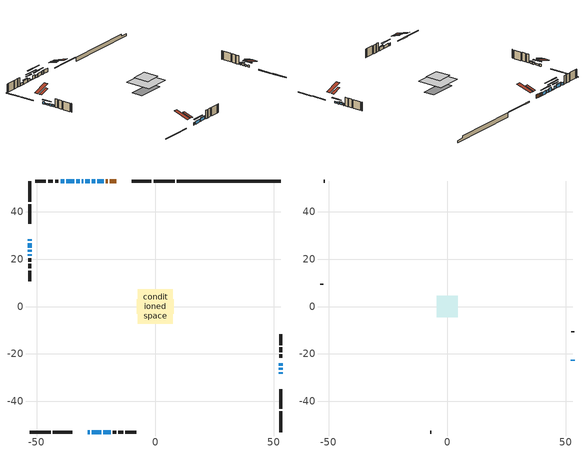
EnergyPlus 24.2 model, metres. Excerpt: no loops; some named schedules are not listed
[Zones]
conditioned space
 floor outside (Floor1 construction): -1.23,-1.23 -1.23,1.23 1.23,1.23 1.23,-1.23 z1.22
 floor adiabatic (AdiabaticFloorConstruction): -7.31,-7.31 -7.31,7.31 7.31,7.31 7.31,-7.31 z3.66
 floor foundation (Slab1 construction): -7.86,-3.11 -7.86,3.11 7.86,3.11 7.86,-3.11 z-1.22
 wall outside (RimJoist1 construction): 8.13,52.95 -0.67,52.95 / -52.95,-52.95 -44.15,-52.95 / -52.95,52.95 -52.95,44.15 / 52.95,-52.95 52.95,-44.15 z1.22:1.52
 wall outside (RimJoist2 construction): -1.6,52.95 -9.83,52.95 / -43.22,-52.95 -34.99,-52.95 / -52.95,43.22 -52.95,34.99 / 52.95,-43.22 52.95,-34.99 z1.22:1.52
 wall outside (AdiabaticWallConstruction 1): -16.35,52.95 -19.15,52.95 / -20.08,52.95 -20.8,52.95 z1.22:3.25
 wall outside (AdiabaticWallConstruction): 52.95,-28.47 52.95,-27.66 / 52.95,-26.73 52.95,-25.92 z1.22:2.18; -28.47,-52.95 -27.7,-52.95 / -52.95,28.47 -52.95,27.7 / -38.38,52.95 -39.92,52.95 z1.22:2.44; -21.73,52.95 -24.48,52.95 z1.22:3; -25.4,52.95 -26.77,52.95 / -31.91,52.95 -33.28,52.95 z1.22:2.85; -52.95,26.77 -52.95,24.79 z1.22:2.01; -52.95,23.86 -52.95,23.07 / -52.95,22.15 -52.95,21.36 z1.22:2.16; -26.78,-52.95 -22.88,-52.95 z1.22:2.77; 52.95,-25 52.95,-23.89 z1.22:2.54; -27.7,52.95 -29.48,52.95 z1.22:3.25; -30.4,52.95 -30.99,52.95 z1.22:1.57; -34.21,52.95 -37.45,52.95 z1.22:3.15; -21.95,-52.95 -18.87,-52.95 z1.22:3.06
 wall outside (Wall1 construction): -40.85,52.95 -42.29,52.95 / -17.94,-52.95 -16.49,-52.95 / -52.95,20.43 -52.95,18.98 / 52.95,-21.59 52.95,-20.14 z1.22:6.1
 wall outside (Wall2 construction): -43.22,52.95 -45.2,52.95 / -15.56,-52.95 -13.59,-52.95 / -52.95,18.05 -52.95,16.08 / 52.95,-19.21 52.95,-17.24 z1.22:6.1
 wall outside (Wall3 construction): -46.13,52.95 -50.69,52.95 / -12.66,-52.95 -8.1,-52.95 / -52.95,15.15 -52.95,10.59 / 52.95,-16.31 52.95,-11.75 z1.22:6.1
 wall foundation (FoundationWall1 construction): 9.06,52.95,-1.22 9.06,52.95,1.22 48.56,52.95,1.22 48.56,52.95,0.02 52.95,52.95,0.02 52.95,52.95,-1.22
 window (WindowConstruction): 52.95,-28.47 52.95,-27.66 z1.22:2.18
 window (WindowConstruction 13): -28.47,-52.95 -27.7,-52.95 z1.22:2.44
 window (WindowConstruction 14): -52.95,28.47 -52.95,27.7 z1.22:2.44
 window (WindowConstruction 6): 52.95,-26.73 52.95,-25.93 z1.22:2.18
 window (WindowConstruction 7): -21.73,52.95 -24.48,52.95 z1.22:3
 window (WindowConstruction 8): -25.4,52.95 -26.77,52.95 z1.22:2.84
 window (WindowConstruction 9): -52.95,26.77 -52.95,24.79 z1.22:2.01
 window (WindowConstruction 10): -52.95,23.86 -52.95,23.07 z1.22:2.16
 window (WindowConstruction 11): -26.78,-52.95 -22.88,-52.95 z1.22:2.77
 window (WindowConstruction 1): 52.95,-25 52.95,-23.89 z1.22:2.54
 window (WindowConstruction 15): -27.7,52.95 -29.48,52.95 z1.22:3.25
 window (WindowConstruction 16): -30.41,52.95 -30.98,52.95 z1.22:1.56
 window (WindowConstruction 2): -31.91,52.95 -33.28,52.95 z1.22:2.84
 window (WindowConstruction 3): -34.21,52.95 -37.45,52.95 z1.22:3.15
 window (WindowConstruction 4): -52.95,22.14 -52.95,21.36 z1.22:2.16
 window (WindowConstruction 5): -21.95,-52.95 -18.87,-52.95 z1.22:3.06
 window (WindowConstruction 12): -38.38,52.95 -39.92,52.95 z1.22:2.44
 door (Door): -16.35,52.95 -19.15,52.95 z1.22:3.25
 door (Door 1): -20.08,52.95 -20.8,52.95 z1.22:3.25
 ceiling adiabatic (AdiabaticFloorConstruction): 7.31,-7.31 7.31,7.31 -7.31,7.31 -7.31,-7.31 z3.66
 roof outside (Roof2 construction): -15.42,52.95,6.1 -15.42,47.53,7.9 -13.99,47.53,7.9 -13.99,52.95,6.1; -29.4,-52.95,6.1 -29.4,-47.53,7.9 -30.83,-47.53,7.9 -30.83,-52.95,6.1; -52.95,29.4,6.1 -47.53,29.4,7.9 -47.53,30.83,7.9 -52.95,30.83,6.1; 52.95,-29.4,6.1 47.53,-29.4,7.9 47.53,-30.83,7.9 52.95,-30.83,6.1
attic - vented
 floor to conditioned space (Floor2 construction Reversed): -4.49,-4.49 -4.49,4.49 4.49,4.49 4.49,-4.49 z6.1
 wall outside (AdiabaticWallConstruction): 52.95,-22.96 52.95,-22.52 z1.22:2.44
 wall outside (Wall4 construction): -51.62,52.95 -52.02,52.95 / -7.17,-52.95 -6.76,-52.95 / -52.95,9.66 -52.95,9.25 / 52.95,-10.82 52.95,-10.41 z1.22:6.1
 window (WindowConstruction 17): 52.95,-22.96 52.95,-22.52 z1.22:2.44
 roof outside (Roof1 construction): -13.07,52.95,6.1 -13.07,44.2,9.01 -10.76,44.2,9.01 -10.76,52.95,6.1; -31.76,-52.95,6.1 -31.76,-44.2,9.01 -34.06,-44.2,9.01 -34.06,-52.95,6.1; -52.95,31.76,6.1 -44.2,31.76,9.01 -44.2,34.06,9.01 -52.95,34.06,6.1; 52.95,-31.76,6.1 44.2,-31.76,9.01 44.2,-34.06,9.01 52.95,-34.06,6.1
shading: 52.95,-25.93 52.95,-30.2 53.36,-30.2 53.36,-25.93 z3.91; 52.95,-24.19 52.95,-28.46 53.36,-28.46 53.36,-24.19 z3.91; -26.21,52.95 -20,52.95 -20,53.36 -26.21,53.36 z4.73; -28.5,52.95 -23.67,52.95 -23.67,53.36 -28.5,53.36 z4.58; -52.95,23.06 -52.95,28.5 -53.36,28.5 -53.36,23.06 z3.74; -52.95,22.87 -52.95,24.06 -53.36,24.06 -53.36,22.87 z2.36; -21.15,-52.95 -28.51,-52.95 -28.51,-53.36 -21.15,-53.36 z4.5; 52.95,-23.69 52.95,-25.2 53.36,-25.2 53.36,-23.69 z2.74; -33.64,52.95 -23.54,52.95 -23.54,53.36 -33.64,53.36 z7.41; -35.14,52.95 -26.24,52.95 -26.24,53.36 -35.14,53.36 z5.72; -35.01,52.95 -30.18,52.95 -30.18,53.36 -35.01,53.36 z4.58; -37.65,52.95 -34.01,52.95 -34.01,53.36 -37.65,53.36 z3.35; -52.95,21.16 -52.95,22.35 -53.36,22.35 -53.36,21.16 z2.36; -18.66,-52.95 -22.15,-52.95 -22.15,-53.36 -18.66,-53.36 z3.26
[Building]
Building 1: Terrain=Suburbs
[Site:Location]
Montreal St Hubert_QC: Latitude {deg}=45.52; Longitude {deg}=-73.42; Time Zone {hr}=-5; Elevation {m}=27; Keep Site Location Information=Yes
[Site:GroundTemperature:Shallow]
1.93383, -0.393777, -0.58018, 0.524388, 4.95861, 9.37218, 13.1985, 15.6224, 15.8283, 13.8569, 10.1281, 5.84996
[Site:WaterMainsTemperature]
Calculation Method=Schedule; Temperature Schedule=mains temperature schedule
[Material] Roughness=Rough; Thermal Absorptance=0.9
Name | Thickness {m} | Conductivity {W/m-K} | Density {kg/m3} | Specific Heat {J/kg-K} | Solar Absorptance | Visible Absorptance
asphalt or fiberglass shingles | 0.00635 | 0.162714 | 1121.4 | 1465.45 | 0.84 | 0.84
ceiling loosefill ins | 0.169333 | 0.0480833 | 16.02 | 1046.75 | 0.7 | 0.7
ceiling stud and cavity | 0.1397 | 0.090983 | 65.682 | 1177.47 | 0.7 | 0.7
concrete 4.0 in. | 0.1016 | 1.803125 | 2242.8 | 837.4 | 0.7 | 0.7
concrete 8.0 in. | 0.2032 | 1.803125 | 2242.8 | 837.4 | 0.7 | 0.7
door material | 0.04445 | 0.0451087 | 512.64 | 1214.23 | 0.7 | 0.7
exterior vertical ins | 0.0542606 | 0.029427 | 32.04 | 1214.23 | 0.7 | 0.7
floor covering | 0.0127 | 0.0433444 | 54.468 | 1339.84 | 0.6 | 0.6
floor rigid ins; roof rigid ins | 0.103632 | 0.029427 | 32.04 | 1214.23 | 0.7 | 0.7
floor rigid ins 1; wall rigid ins 1 | 0.512978 | 0.029427 | 32.04 | 1214.23 | 0.7 | 0.7
floor stud and cavity | 0.1397 | 0.155809 | 92.3553 | 1139.71 | 0.7 | 0.7
floor stud and cavity 1 | 0.1397 | 1.75129 | 37.0049 | 1207.88 | 0.7 | 0.7
furniture material conditioned space 1 | 0.1524 | 0.115458 | 640.8 | 1214.23 | 0.6 | 0.6
gypsum board | 0.0127 | 0.160291 | 801 | 837.4 | 0.6 | 0.6
gypsum board 1 | 0.0127 | 0.160291 | 801 | 837.4 | 0.7 | 0.7
osb sheathing 0.5 in. | 0.0127 | 0.115458 | 512.64 | 1214.23 | 0.7 | 0.7
osb sheathing 0.75 in. | 0.01905 | 0.115458 | 512.64 | 1214.23 | 0.7 | 0.7
osb sheathing 2.0 in. | 0.0508 | 0.115458 | 512.64 | 1214.23 | 0.7 | 0.7
rim joist rigid ins; wall rigid ins | 0.051816 | 0.029427 | 32.04 | 1214.23 | 0.7 | 0.7
rim joist stud and cavity | 0.0508 | 0.0451784 | 125.044 | 1163.47 | 0.6 | 0.6
rim joist stud and cavity 1 | 0.0508 | 0.0371023 | 125.044 | 1163.47 | 0.6 | 0.6
roof stud and cavity | 0.2032 | 0.159661 | 78.34581 | 1123.46 | 0.7 | 0.7
wall stud and cavity | 0.1397 | 0.247938 | 139.0536 | 1170.24 | 0.7 | 0.7
wall stud and cavity 1 | 0.1397 | 0.236131 | 139.0536 | 1170.24 | 0.7 | 0.7
wall stud and cavity 2 | 0.1397 | 0.216185 | 139.0536 | 1170.24 | 0.7 | 0.7
wall stud and cavity 3 | 0.0889 | 6.1454 | 50.32683 | 1063.81 | 0.6 | 0.6
wall stud and cavity 4 | 0.0889 | 0.380278 | 52.3479 | 1209.89 | 0.7 | 0.7
wall stud and cavity 5 | 0.0889 | 0.391764 | 83.0341 | 1211.67 | 0.7 | 0.7
wood siding | 0.0254 | 0.102417 | 544.68 | 1172.36 | 0.4 | 0.4
wood siding 1 | 0.00254 | 0.102417 | 544.68 | 1172.36 | 0.4 | 0.4
wood siding 2; wood siding 3; wood siding 4 | 0.0254 | 0.102417 | 544.68 | 1172.36 | 0.7 | 0.7
[WindowMaterial:SimpleGlazingSystem]
Name | U-Factor {W/m2-K} | Solar Heat Gain Coefficient
WindowMaterial | 2.95483 | 0.63
WindowMaterial 1 | 2.921331 | 0.67
WindowMaterial 10 | 3.01842 | 0.52
WindowMaterial 11 | 3.00991 | 0.51
WindowMaterial 12 | 2.88386 | 0.7
WindowMaterial 13 | 3.07123 | 0.43
WindowMaterial 14 | 3.0383 | 0.46
WindowMaterial 2 | 2.90259 | 0.68
WindowMaterial 3 | 2.88953 | 0.69
WindowMaterial 4 | 2.958238 | 0.63
WindowMaterial 5 | 2.89351 | 0.69
WindowMaterial 6 | 2.875907 | 0.71
WindowMaterial 7 | 2.97981 | 0.6
WindowMaterial 8 | 2.907136 | 0.68
WindowMaterial 9 | 2.96164 | 0.59
[Construction]
AdiabaticFloorConstruction: floor stud and cavity 1, floor rigid ins 1, osb sheathing 0.75 in., floor covering
AdiabaticWallConstruction: wood siding 3, wall rigid ins 1, wall stud and cavity 4, gypsum board
AdiabaticWallConstruction 1: wood siding 4, wall rigid ins 1, wall stud and cavity 4, gypsum board
Door; Door 1: door material
Floor1 construction: floor stud and cavity, floor rigid ins, osb sheathing 0.75 in., floor covering
Floor2 construction Reversed: gypsum board, ceiling stud and cavity, ceiling loosefill ins
FoundationWall1 construction: concrete 8.0 in., gypsum board 1
furniture construction conditioned space 1: furniture material conditioned space 1
PartitionWallConstruction: gypsum board, wall stud and cavity 5, gypsum board
RimJoist1 construction: wood siding 2, osb sheathing 2.0 in., rim joist stud and cavity
RimJoist2 construction: wood siding 2, rim joist rigid ins, osb sheathing 2.0 in., rim joist stud and cavity 1
Roof1 construction: asphalt or fiberglass shingles
Roof2 construction: asphalt or fiberglass shingles, roof rigid ins, osb sheathing 0.75 in., roof stud and cavity, gypsum board
Slab1 construction: concrete 4.0 in.
Wall1 construction: wood siding, wall rigid ins, osb sheathing 0.5 in., wall stud and cavity, gypsum board
Wall2 construction: wood siding, wall rigid ins, osb sheathing 0.5 in., wall stud and cavity 1, gypsum board
Wall3 construction: wood siding, wall rigid ins, osb sheathing 0.5 in., wall stud and cavity 2, gypsum board
Wall4 construction: wood siding 1, wall stud and cavity 3
WindowConstruction; WindowConstruction 6: WindowMaterial
WindowConstruction 1: WindowMaterial 1
WindowConstruction 10; WindowConstruction 4: WindowMaterial 4
WindowConstruction 11: WindowMaterial 8
WindowConstruction 12: WindowMaterial 9
WindowConstruction 13: WindowMaterial 10
WindowConstruction 14: WindowMaterial 11
WindowConstruction 15: WindowMaterial 12
WindowConstruction 16: WindowMaterial 13
WindowConstruction 17: WindowMaterial 14
WindowConstruction 2; WindowConstruction 8: WindowMaterial 2
WindowConstruction 3: WindowMaterial 3
WindowConstruction 5: WindowMaterial 5
WindowConstruction 7: WindowMaterial 6
WindowConstruction 9: WindowMaterial 7
[Zone] Multiplier=1; Part of Total Floor Area=Yes
Name | Volume {m3}
attic - vented | 38.2297
conditioned space | 779.4
[Space]
Name | Zone | Volume {m3}
attic - vented 1 | attic - vented | 38.2297
conditioned space 1 | conditioned space | 779.4
[ZoneInfiltration:EffectiveLeakageArea]
infil attic - vented 1: Zone or Space=attic - vented 1; Schedule=Always On Discrete; Effective Air Leakage Area {cm2}=3125.03; Stack Coefficient=0.000542081; Wind Coefficient=1.57308e-05
[ZoneMixing]
whole house fan mix: Zone or Space=attic - vented; Schedule=Always On Continuous; Design Flow Rate Calculation Method=Flow/Zone; Design Flow Rate {m3/s}=0; Source Zone or Space=conditioned space
[SurfaceProperty:ExposedFoundationPerimeter]
Slab1: Exposed Perimeter Calculation Method=TotalExposedPerimeter; Total Exposed Perimeter {m}=43.892
[InternalMass] Zone or ZoneList=conditioned space; Space or SpaceList=conditioned space 1
Name | Construction | Surface Area {m2}
furniture mass conditioned space 1 | furniture construction conditioned space 1 | 127.108
partition wall mass | PartitionWallConstruction | 317.77
[Lights]
interior lighting: Zone or ZoneList or Space or SpaceList=conditioned space 1; Schedule=interior lighting schedule; Design Level Calculation Method=LightingLevel; Lighting Level {W}=343.2; Return Air Fraction=0; Fraction Radiant=0.6; Fraction Visible=0.2; Fraction Replaceable=1
[People]
occupants: Zone or ZoneList or Space or SpaceList=conditioned space 1; Number of People Schedule=occupants schedule; Number of People Calculation Method=People; Number of People=3; Fraction Radiant=0.314171; Sensible Heat Fraction=0.56303; Activity Level Schedule=occupants activity schedule; Carbon Dioxide Generation Rate {m3/s-W}=0; Enable ASHRAE 55 Comfort Warnings=No; Mean Radiant Temperature Calculation Type=EnclosureAveraged
[ElectricEquipment] Zone or ZoneList or Space or SpaceList=conditioned space 1; Design Level Calculation Method=EquipmentLevel
Name | Schedule | Design Level {W} | Fraction Latent | Fraction Radiant | Fraction Lost
clothes dryer | clothes dryer schedule | 140.772 | 0.015 | 0.081 | 0.85
clothes washer | clothes washer schedule | 32.1985 | 0.03 | 0.162 | 0.7
cooking range | cooking range schedule | 215.147 | 0.08 | 0.432 | 0.2
dishwasher | dishwasher schedule | 66.8632 | 0.3 | 0.18 | 0.4
fridge | fridge schedule | 72.9452 | 0 | 0.6 | 0
mech vent house fan | mech vent house fan schedule | 0 | 0 | 0 | 1
mech vent house fan cfis | mech vent house fan cfis schedule | 0 | 0 | 0 | 0
misc plug loads | misc plug loads schedule | 494.7 | 0.045 | 0.513 | 0.1
whole house fan | Always On Discrete | 0 | 0 | 0 | 1
[OtherEquipment] Zone or ZoneList or Space or SpaceList=conditioned space 1; Design Level Calculation Method=EquipmentLevel
Name | Fuel Type | Schedule | Design Level {W} | Fraction Latent | Fraction Radiant | Fraction Lost
clothes dryer 1 | Electricity | clothes dryer schedule | 0 | 0.015 | 0.081 | 0.85
cooking range 1 | Electricity | cooking range schedule | 0 | 0.08 | 0.432 | 0.2
general water use latent | None | general water use schedule | 62.594 | 1 | 0 | 0
general water use sensible | None | general water use schedule | -61.6891 | 0 | 0.6 | 0
mech vent house fan latent load | None | Always On Discrete | 0 | 1 | 0 | 0
mech vent house fan sensible load | None | Always On Discrete | 0 | 0 | 0 | 0
water heater energy adjustment1 | Electricity | Always On Discrete | 0.01 | 0 | 0 | 1
[ZoneInfiltration:DesignFlowRate] Zone or ZoneList or Space or SpaceList=conditioned space 1; Schedule=Always On Discrete; Design Flow Rate Calculation Method=Flow/Zone; Design Flow Rate {m3/s}=0
infil flow; natural vent flow; whole house fan flow
[ZoneControl:Thermostat]
conditioned space Thermostat: Zone or ZoneList=conditioned space; Control Type Schedule=conditioned space Thermostat Schedule; Control 1=conditioned space temperature setpoint; Temperature Difference Between Cutout And Setpoint {deltaC}=0
[ThermostatSetpoint:DualSetpoint]
conditioned space temperature setpoint: Heating Setpoint Temperature Schedule=heating setpoint; Cooling Setpoint Temperature Schedule=cooling setpoint
[Zone equipment]
conditioned space: electric baseboard
[Foundation:Kiva]
Foundation Kiva 1: Initial Indoor Air Temperature {C}=21; Wall Height Above Grade {m}=1.21999; Wall Depth Below Slab {m}=0.2032; Custom Block Material Name 1=exterior vertical ins; Custom Block Depth 1 {m}=2.43998; Custom Block X Position 1 {m}=0.2159; Custom Block Z Position 1 {m}=0
[Foundation:Kiva:Settings]
Soil Conductivity {W/m-K}=0.849921; Soil Density {kg/m3}=1842.3; Soil Specific Heat {J/kg-K}=418.7; Ground Solar Absorptivity=0.9; Ground Thermal Absorptivity=0.9; Ground Surface Roughness {m}=0.03; Far-Field Width {m}=40; Deep-Ground Boundary Condition=ZeroFlux; Deep-Ground Depth {m}=40; Minimum Cell Dimension {m}=0.2; Maximum Cell Growth Coefficient=3; Simulation Timestep=Timestep
[Exterior:Lights]
exterior lighting: Schedule=exterior lighting schedule; Design Level {W}=75.6
[EnergyManagementSystem:Sensor] Output:Variable or Output:Meter Index Key=conditioned space
Name | Output:Variable or Output:Meter
conditioned_space_clg_unmet_s | Zone Cooling Setpoint Not Met Time
conditioned_space_htg_unmet_s | Zone Heating Setpoint Not Met Time
fridge_tin_s; tin_s; tin_s_1 | Zone Mean Air Temperature
tout_s | Zone Outdoor Air Drybulb Temperature
win_s | Zone Air Humidity Ratio
[Schedule:Constant]
Name | Hourly Value
Always On Continuous; mech vent house fan schedule; mech vent house fan cfis schedule; Always On Discrete | 1
occupants activity schedule | 117.228
fridge schedule | 0
[Schedule:Week:Daily]
interior lighting schedule Week Rule - Jan1-Jan27: interior lighting schedule day, interior lighting schedule day, interior lighting schedule day, interior lighting schedule day, interior lighting schedule day, interior lighting schedule day, interior lighting schedule day, interior lighting schedule default day, interior lighting schedule default day, interior lighting schedule default day, interior lighting schedule default day, interior lighting schedule default day
interior lighting schedule Week Rule - Jan28-Feb3: interior lighting schedule day, interior lighting schedule day, interior lighting schedule day, interior lighting schedule day, interior lighting schedule day 1, interior lighting schedule day 1, interior lighting schedule day 1, interior lighting schedule default day, interior lighting schedule default day, interior lighting schedule default day, interior lighting schedule default day, interior lighting schedule default day
interior lighting schedule Week Rule - Feb4-Feb24: interior lighting schedule day 1, interior lighting schedule day 1, interior lighting schedule day 1, interior lighting schedule day 1, interior lighting schedule day 1, interior lighting schedule day 1, interior lighting schedule day 1, interior lighting schedule default day, interior lighting schedule default day, interior lighting schedule default day, interior lighting schedule default day, interior lighting schedule default day
interior lighting schedule Week Rule - Feb25-Mar3: interior lighting schedule day 1, interior lighting schedule day 1, interior lighting schedule day 1, interior lighting schedule day 1, interior lighting schedule day 2, interior lighting schedule day 2, interior lighting schedule day 2, interior lighting schedule default day, interior lighting schedule default day, interior lighting schedule default day, interior lighting schedule default day, interior lighting schedule default day
interior lighting schedule Week Rule - Mar4-Mar31: interior lighting schedule day 2, interior lighting schedule day 2, interior lighting schedule day 2, interior lighting schedule day 2, interior lighting schedule day 2, interior lighting schedule day 2, interior lighting schedule day 2, interior lighting schedule default day, interior lighting schedule default day, interior lighting schedule default day, interior lighting schedule default day, interior lighting schedule default day
interior lighting schedule Week Rule - Apr1-Apr28: interior lighting schedule day 3, interior lighting schedule day 3, interior lighting schedule day 3, interior lighting schedule day 3, interior lighting schedule day 3, interior lighting schedule day 3, interior lighting schedule day 3, interior lighting schedule default day, interior lighting schedule default day, interior lighting schedule default day, interior lighting schedule default day, interior lighting schedule default day
interior lighting schedule Week Rule - Apr29-May5: interior lighting schedule day 3, interior lighting schedule day 3, interior lighting schedule day 4, interior lighting schedule day 4, interior lighting schedule day 4, interior lighting schedule day 4, interior lighting schedule day 4, interior lighting schedule default day, interior lighting schedule default day, interior lighting schedule default day, interior lighting schedule default day, interior lighting schedule default day
interior lighting schedule Week Rule - May6-May26: interior lighting schedule day 4, interior lighting schedule day 4, interior lighting schedule day 4, interior lighting schedule day 4, interior lighting schedule day 4, interior lighting schedule day 4, interior lighting schedule day 4, interior lighting schedule default day, interior lighting schedule default day, interior lighting schedule default day, interior lighting schedule default day, interior lighting schedule default day
interior lighting schedule Week Rule - May27-Jun2: interior lighting schedule day 4, interior lighting schedule day 4, interior lighting schedule day 4, interior lighting schedule day 4, interior lighting schedule day 4, interior lighting schedule day 5, interior lighting schedule day 5, interior lighting schedule default day, interior lighting schedule default day, interior lighting schedule default day, interior lighting schedule default day, interior lighting schedule default day
interior lighting schedule Week Rule - Jun3-Jun30: interior lighting schedule day 5, interior lighting schedule day 5, interior lighting schedule day 5, interior lighting schedule day 5, interior lighting schedule day 5, interior lighting schedule day 5, interior lighting schedule day 5, interior lighting schedule default day, interior lighting schedule default day, interior lighting schedule default day, interior lighting schedule default day, interior lighting schedule default day
interior lighting schedule Week Rule - Jul1-Jul28: interior lighting schedule day 6, interior lighting schedule day 6, interior lighting schedule day 6, interior lighting schedule day 6, interior lighting schedule day 6, interior lighting schedule day 6, interior lighting schedule day 6, interior lighting schedule default day, interior lighting schedule default day, interior lighting schedule default day, interior lighting schedule default day, interior lighting schedule default day
interior lighting schedule Week Rule - Jul29-Aug4: interior lighting schedule day 6, interior lighting schedule day 6, interior lighting schedule day 6, interior lighting schedule day 7, interior lighting schedule day 7, interior lighting schedule day 7, interior lighting schedule day 7, interior lighting schedule default day, interior lighting schedule default day, interior lighting schedule default day, interior lighting schedule default day, interior lighting schedule default day
interior lighting schedule Week Rule - Aug5-Aug25: interior lighting schedule day 7, interior lighting schedule day 7, interior lighting schedule day 7, interior lighting schedule day 7, interior lighting schedule day 7, interior lighting schedule day 7, interior lighting schedule day 7, interior lighting schedule default day, interior lighting schedule default day, interior lighting schedule default day, interior lighting schedule default day, interior lighting schedule default day
interior lighting schedule Week Rule - Aug26-Sep1: interior lighting schedule day 7, interior lighting schedule day 7, interior lighting schedule day 7, interior lighting schedule day 7, interior lighting schedule day 7, interior lighting schedule day 7, interior lighting schedule day 8, interior lighting schedule default day, interior lighting schedule default day, interior lighting schedule default day, interior lighting schedule default day, interior lighting schedule default day
interior lighting schedule Week Rule - Sep2-Sep29: interior lighting schedule day 8, interior lighting schedule day 8, interior lighting schedule day 8, interior lighting schedule day 8, interior lighting schedule day 8, interior lighting schedule day 8, interior lighting schedule day 8, interior lighting schedule default day, interior lighting schedule default day, interior lighting schedule default day, interior lighting schedule default day, interior lighting schedule default day
interior lighting schedule Week Rule - Sep30-Oct6: interior lighting schedule day 8, interior lighting schedule day 9, interior lighting schedule day 9, interior lighting schedule day 9, interior lighting schedule day 9, interior lighting schedule day 9, interior lighting schedule day 9, interior lighting schedule default day, interior lighting schedule default day, interior lighting schedule default day, interior lighting schedule default day, interior lighting schedule default day
interior lighting schedule Week Rule - Oct7-Oct27: interior lighting schedule day 9, interior lighting schedule day 9, interior lighting schedule day 9, interior lighting schedule day 9, interior lighting schedule day 9, interior lighting schedule day 9, interior lighting schedule day 9, interior lighting schedule default day, interior lighting schedule default day, interior lighting schedule default day, interior lighting schedule default day, interior lighting schedule default day
interior lighting schedule Week Rule - Oct28-Nov3: interior lighting schedule day 9, interior lighting schedule day 9, interior lighting schedule day 9, interior lighting schedule day 9, interior lighting schedule day 10, interior lighting schedule day 10, interior lighting schedule day 10, interior lighting schedule default day, interior lighting schedule default day, interior lighting schedule default day, interior lighting schedule default day, interior lighting schedule default day
interior lighting schedule Week Rule - Nov4-Nov24: interior lighting schedule day 10, interior lighting schedule day 10, interior lighting schedule day 10, interior lighting schedule day 10, interior lighting schedule day 10, interior lighting schedule day 10, interior lighting schedule day 10, interior lighting schedule default day, interior lighting schedule default day, interior lighting schedule default day, interior lighting schedule default day, interior lighting schedule default day
interior lighting schedule Week Rule - Nov25-Dec1: interior lighting schedule day 10, interior lighting schedule day 10, interior lighting schedule day 10, interior lighting schedule day 10, interior lighting schedule day 10, interior lighting schedule day 10, interior lighting schedule day 11, interior lighting schedule default day, interior lighting schedule default day, interior lighting schedule default day, interior lighting schedule default day, interior lighting schedule default day
interior lighting schedule Week Rule - Dec2-Dec31: interior lighting schedule day 11, interior lighting schedule day 11, interior lighting schedule day 11, interior lighting schedule day 11, interior lighting schedule day 11, interior lighting schedule day 11, interior lighting schedule day 11, interior lighting schedule default day, interior lighting schedule default day, interior lighting schedule default day, interior lighting schedule default day, interior lighting schedule default day
occupants schedule Week Rule - Jan1-Dec31: occupants schedule day, occupants schedule day, occupants schedule day, occupants schedule day, occupants schedule day, occupants schedule day, occupants schedule day, occupants schedule default day, occupants schedule default day, occupants schedule default day, occupants schedule default day, occupants schedule default day
clothes dryer schedule Week Rule - Jan1-Dec31: clothes dryer schedule day, clothes dryer schedule day, clothes dryer schedule day, clothes dryer schedule day, clothes dryer schedule day, clothes dryer schedule day, clothes dryer schedule day, clothes dryer schedule default day, clothes dryer schedule default day, clothes dryer schedule default day, clothes dryer schedule default day, clothes dryer schedule default day
clothes washer schedule Week Rule - Jan1-Dec31: clothes washer schedule day, clothes washer schedule day, clothes washer schedule day, clothes washer schedule day, clothes washer schedule day, clothes washer schedule day, clothes washer schedule day, clothes washer schedule default day, clothes washer schedule default day, clothes washer schedule default day, clothes washer schedule default day, clothes washer schedule default day
cooking range schedule Week Rule - Jan1-Dec31: cooking range schedule day, cooking range schedule day, cooking range schedule day, cooking range schedule day, cooking range schedule day, cooking range schedule day, cooking range schedule day, cooking range schedule default day, cooking range schedule default day, cooking range schedule default day, cooking range schedule default day, cooking range schedule default day
dishwasher schedule Week Rule - Jan1-Dec31: dishwasher schedule day, dishwasher schedule day, dishwasher schedule day, dishwasher schedule day, dishwasher schedule day, dishwasher schedule day, dishwasher schedule day, dishwasher schedule default day, dishwasher schedule default day, dishwasher schedule default day, dishwasher schedule default day, dishwasher schedule default day
misc plug loads schedule Week Rule - Jan1-Dec31: misc plug loads schedule day, misc plug loads schedule day, misc plug loads schedule day, misc plug loads schedule day, misc plug loads schedule day, misc plug loads schedule day, misc plug loads schedule day, misc plug loads schedule default day, misc plug loads schedule default day, misc plug loads schedule default day, misc plug loads schedule default day, misc plug loads schedule default day
general water use schedule Week Rule - Jan1-Dec31: general water use schedule day, general water use schedule day, general water use schedule day, general water use schedule day, general water use schedule day, general water use schedule day, general water use schedule day, general water use schedule default day, general water use schedule default day, general water use schedule default day, general water use schedule default day, general water use schedule default day
exterior lighting schedule Week Rule - Jan1-Jan27: exterior lighting schedule day, exterior lighting schedule day, exterior lighting schedule day, exterior lighting schedule day, exterior lighting schedule day, exterior lighting schedule day, exterior lighting schedule day, exterior lighting schedule default day, exterior lighting schedule default day, exterior lighting schedule default day, exterior lighting schedule default day, exterior lighting schedule default day
exterior lighting schedule Week Rule - Jan28-Feb3: exterior lighting schedule day, exterior lighting schedule day, exterior lighting schedule day, exterior lighting schedule day, exterior lighting schedule day 1, exterior lighting schedule day 1, exterior lighting schedule day 1, exterior lighting schedule default day, exterior lighting schedule default day, exterior lighting schedule default day, exterior lighting schedule default day, exterior lighting schedule default day
exterior lighting schedule Week Rule - Feb4-Feb24: exterior lighting schedule day 1, exterior lighting schedule day 1, exterior lighting schedule day 1, exterior lighting schedule day 1, exterior lighting schedule day 1, exterior lighting schedule day 1, exterior lighting schedule day 1, exterior lighting schedule default day, exterior lighting schedule default day, exterior lighting schedule default day, exterior lighting schedule default day, exterior lighting schedule default day
exterior lighting schedule Week Rule - Feb25-Mar3: exterior lighting schedule day 1, exterior lighting schedule day 1, exterior lighting schedule day 1, exterior lighting schedule day 1, exterior lighting schedule day 2, exterior lighting schedule day 2, exterior lighting schedule day 2, exterior lighting schedule default day, exterior lighting schedule default day, exterior lighting schedule default day, exterior lighting schedule default day, exterior lighting schedule default day
exterior lighting schedule Week Rule - Mar4-Mar31: exterior lighting schedule day 2, exterior lighting schedule day 2, exterior lighting schedule day 2, exterior lighting schedule day 2, exterior lighting schedule day 2, exterior lighting schedule day 2, exterior lighting schedule day 2, exterior lighting schedule default day, exterior lighting schedule default day, exterior lighting schedule default day, exterior lighting schedule default day, exterior lighting schedule default day
exterior lighting schedule Week Rule - Apr1-Apr28: exterior lighting schedule day 3, exterior lighting schedule day 3, exterior lighting schedule day 3, exterior lighting schedule day 3, exterior lighting schedule day 3, exterior lighting schedule day 3, exterior lighting schedule day 3, exterior lighting schedule default day, exterior lighting schedule default day, exterior lighting schedule default day, exterior lighting schedule default day, exterior lighting schedule default day
exterior lighting schedule Week Rule - Apr29-May5: exterior lighting schedule day 3, exterior lighting schedule day 3, exterior lighting schedule day 4, exterior lighting schedule day 4, exterior lighting schedule day 4, exterior lighting schedule day 4, exterior lighting schedule day 4, exterior lighting schedule default day, exterior lighting schedule default day, exterior lighting schedule default day, exterior lighting schedule default day, exterior lighting schedule default day
exterior lighting schedule Week Rule - May6-May26: exterior lighting schedule day 4, exterior lighting schedule day 4, exterior lighting schedule day 4, exterior lighting schedule day 4, exterior lighting schedule day 4, exterior lighting schedule day 4, exterior lighting schedule day 4, exterior lighting schedule default day, exterior lighting schedule default day, exterior lighting schedule default day, exterior lighting schedule default day, exterior lighting schedule default day
exterior lighting schedule Week Rule - May27-Jun2: exterior lighting schedule day 4, exterior lighting schedule day 4, exterior lighting schedule day 4, exterior lighting schedule day 4, exterior lighting schedule day 4, exterior lighting schedule day 5, exterior lighting schedule day 5, exterior lighting schedule default day, exterior lighting schedule default day, exterior lighting schedule default day, exterior lighting schedule default day, exterior lighting schedule default day
exterior lighting schedule Week Rule - Jun3-Jun30: exterior lighting schedule day 5, exterior lighting schedule day 5, exterior lighting schedule day 5, exterior lighting schedule day 5, exterior lighting schedule day 5, exterior lighting schedule day 5, exterior lighting schedule day 5, exterior lighting schedule default day, exterior lighting schedule default day, exterior lighting schedule default day, exterior lighting schedule default day, exterior lighting schedule default day
exterior lighting schedule Week Rule - Jul1-Jul28: exterior lighting schedule day 6, exterior lighting schedule day 6, exterior lighting schedule day 6, exterior lighting schedule day 6, exterior lighting schedule day 6, exterior lighting schedule day 6, exterior lighting schedule day 6, exterior lighting schedule default day, exterior lighting schedule default day, exterior lighting schedule default day, exterior lighting schedule default day, exterior lighting schedule default day
[Schedule:Year]
interior lighting schedule: interior lighting schedule Week Rule - Jan1-Jan27, 1, 1, 1, 27, interior lighting schedule Week Rule - Jan28-Feb3, 1, 28, 2, 3, interior lighting schedule Week Rule - Feb4-Feb24, 2, 4, 2, 24, interior lighting schedule Week Rule - Feb25-Mar3, 2, 25, 3, 3, interior lighting schedule Week Rule - Mar4-Mar31, 3, 4, 3, 31, interior lighting schedule Week Rule - Apr1-Apr28, 4, 1, 4, 28, interior lighting schedule Week Rule - Apr29-May5, 4, 29, 5, 5, interior lighting schedule Week Rule - May6-May26, 5, 6, 5, 26, interior lighting schedule Week Rule - May27-Jun2, 5, 27, 6, 2, interior lighting schedule Week Rule - Jun3-Jun30, 6, 3, 6, 30, interior lighting schedule Week Rule - Jul1-Jul28, 7, 1, 7, 28, interior lighting schedule Week Rule - Jul29-Aug4, 7, 29, 8, 4, interior lighting schedule Week Rule - Aug5-Aug25, 8, 5, 8, 25, interior lighting schedule Week Rule - Aug26-Sep1, 8, 26, 9, 1, interior lighting schedule Week Rule - Sep2-Sep29, 9, 2, 9, 29, interior lighting schedule Week Rule - Sep30-Oct6, 9, 30, 10, 6, interior lighting schedule Week Rule - Oct7-Oct27, 10, 7, 10, 27, interior lighting schedule Week Rule - Oct28-Nov3, 10, 28, 11, 3, interior lighting schedule Week Rule - Nov4-Nov24, 11, 4, 11, 24, interior lighting schedule Week Rule - Nov25-Dec1, 11, 25, 12, 1, interior lighting schedule Week Rule - Dec2-Dec31, 12, 2, 12, 31
occupants schedule: occupants schedule Week Rule - Jan1-Dec31, 1, 1, 12, 31
clothes dryer schedule: clothes dryer schedule Week Rule - Jan1-Dec31, 1, 1, 12, 31
clothes washer schedule: clothes washer schedule Week Rule - Jan1-Dec31, 1, 1, 12, 31
cooking range schedule: cooking range schedule Week Rule - Jan1-Dec31, 1, 1, 12, 31
dishwasher schedule: dishwasher schedule Week Rule - Jan1-Dec31, 1, 1, 12, 31
misc plug loads schedule: misc plug loads schedule Week Rule - Jan1-Dec31, 1, 1, 12, 31
general water use schedule: general water use schedule Week Rule - Jan1-Dec31, 1, 1, 12, 31
exterior lighting schedule: exterior lighting schedule Week Rule - Jan1-Jan27, 1, 1, 1, 27, exterior lighting schedule Week Rule - Jan28-Feb3, 1, 28, 2, 3, exterior lighting schedule Week Rule - Feb4-Feb24, 2, 4, 2, 24, exterior lighting schedule Week Rule - Feb25-Mar3, 2, 25, 3, 3, exterior lighting schedule Week Rule - Mar4-Mar31, 3, 4, 3, 31, exterior lighting schedule Week Rule - Apr1-Apr28, 4, 1, 4, 28, exterior lighting schedule Week Rule - Apr29-May5, 4, 29, 5, 5, exterior lighting schedule Week Rule - May6-May26, 5, 6, 5, 26, exterior lighting schedule Week Rule - May27-Jun2, 5, 27, 6, 2, exterior lighting schedule Week Rule - Jun3-Jun30, 6, 3, 6, 30, exterior lighting schedule Week Rule - Jul1-Jul28, 7, 1, 7, 28, exterior lighting schedule Week Rule - Jul29-Aug4, 7, 29, 8, 4, exterior lighting schedule Week Rule - Aug5-Aug25, 8, 5, 8, 25, exterior lighting schedule Week Rule - Aug26-Sep1, 8, 26, 9, 1, exterior lighting schedule Week Rule - Sep2-Sep29, 9, 2, 9, 29, exterior lighting schedule Week Rule - Sep30-Oct6, 9, 30, 10, 6, exterior lighting schedule Week Rule - Oct7-Oct27, 10, 7, 10, 27, exterior lighting schedule Week Rule - Oct28-Nov3, 10, 28, 11, 3, exterior lighting schedule Week Rule - Nov4-Nov24, 11, 4, 11, 24, exterior lighting schedule Week Rule - Nov25-Dec1, 11, 25, 12, 1, exterior lighting schedule Week Rule - Dec2-Dec31, 12, 2, 12, 31
[Schedule:Compact]
conditioned space Thermostat Schedule: Through: 12/31, For: AllDays, Until: 24:00, 4
mains temperature schedule: Through: 01/01, For: AllDays, Until: 24:00, 6.48833, Through: 01/02, For: AllDays, Until: 24:00, 6.41, Through: 01/03, For: AllDays, Until: 24:00, 6.33278, Through: 01/04, For: AllDays, Until: 24:00, 6.25667, Through: 01/05, For: AllDays, Until: 24:00, 6.18222, Through: 01/06, For: AllDays, Until: 24:00, 6.10889, Through: 01/07, For: AllDays, Until: 24:00, 6.03722, Through: 01/08, For: AllDays, Until: 24:00, 5.96667, Through: 01/09, For: AllDays, Until: 24:00, 5.89778, Through: 01/10, For: AllDays, Until: 24:00, 5.83, Through: 01/11, For: AllDays, Until: 24:00, 5.76389, Through: 01/12, For: AllDays, Until: 24:00, 5.69944, Through: 01/13, For: AllDays, Until: 24:00, 5.63611, Through: 01/14, For: AllDays, Until: 24:00, 5.57444, Through: 01/15, For: AllDays, Until: 24:00, 5.51444, Through: 01/16, For: AllDays, Until: 24:00, 5.45611, Through: 01/17, For: AllDays, Until: 24:00, 5.39944, Through: 01/18, For: AllDays, Until: 24:00, 5.34389, Through: 01/19, For: AllDays, Until: 24:00, 5.29, Through: 01/20, For: AllDays, Until: 24:00, 5.23833, Through: 01/21, For: AllDays, Until: 24:00, 5.18778, Through: 01/22, For: AllDays, Until: 24:00, 5.13889, Through: 01/23, For: AllDays, Until: 24:00, 5.09222, Through: 01/24, For: AllDays, Until: 24:00, 5.04667, Through: 01/25, For: AllDays, Until: 24:00, 5.00278, Through: 01/26, For: AllDays, Until: 24:00, 4.96111, Through: 01/27, For: AllDays, Until: 24:00, 4.92111, Through: 01/28, For: AllDays, Until: 24:00, 4.88222, Through: 01/29, For: AllDays, Until: 24:00, 4.84556, Through: 01/30, For: AllDays, Until: 24:00, 4.81056, Through: 01/31, For: AllDays, Until: 24:00, 4.77722, Through: 02/01, For: AllDays, Until: 24:00, 4.74611, Through: 02/02, For: AllDays, Until: 24:00, 4.71667, Through: 02/03, For: AllDays, Until: 24:00, 4.68889, Through: 02/04, For: AllDays, Until: 24:00, 4.66278, Through: 02/05, For: AllDays, Until: 24:00, 4.63833, Through: 02/06, For: AllDays, Until: 24:00, 4.61611, Through: 02/07, For: AllDays, Until: 24:00, 4.59556, Through: 02/08, For: AllDays, Until: 24:00, 4.57667, Through: 02/09, For: AllDays, Until: 24:00, 4.56, Through: 02/10, For: AllDays, Until: 24:00, 4.545, Through: 02/11, For: AllDays, Until: 24:00, 4.53167, Through: 02/12, For: AllDays, Until: 24:00, 4.52056, Through: 02/13, For: AllDays, Until: 24:00, 4.51111, Through: 02/14, For: AllDays, Until: 24:00, 4.50333, Through: 02/15, For: AllDays, Until: 24:00, 4.49778, Through: 02/16, For: AllDays, Until: 24:00, 4.49389, Through: 02/17, For: AllDays, Until: 24:00, 4.49167, Through: 02/18, For: AllDays, Until: 24:00, 4.49167, Through: 02/19, For: AllDays, Until: 24:00, 4.49333, Through: 02/20, For: AllDays, Until: 24:00, 4.49722, Through: 02/21, For: AllDays, Until: 24:00, 4.50278, Through: 02/22, For: AllDays, Until: 24:00, 4.51, Through: 02/23, For: AllDays, Until: 24:00, 4.51889, Through: 02/24, For: AllDays, Until: 24:00, 4.53, Through: 02/25, For: AllDays, Until: 24:00, 4.54333, Through: 02/26, For: AllDays, Until: 24:00, 4.55778, Through: 02/27, For: AllDays, Until: 24:00, 4.57444, Through: 02/28, For: AllDays, Until: 24:00, 4.59278, Through: 03/01, For: AllDays, Until: 24:00, 4.61333, Through: 03/02, For: AllDays, Until: 24:00, 4.63556, Through: 03/03, For: AllDays, Until: 24:00, 4.65944, Through: 03/04, For: AllDays, Until: 24:00, 4.685, Through: 03/05, For: AllDays, Until: 24:00, 4.71278, Through: 03/06, For: AllDays, Until: 24:00, 4.74222, Through: 03/07, For: AllDays, Until: 24:00, 4.77333, Through: 03/08, For: AllDays, Until: 24:00, 4.80611, Through: 03/09, For: AllDays, Until: 24:00, 4.84111, Through: 03/10, For: AllDays, Until: 24:00, 4.87722, Through: 03/11, For: AllDays, Until: 24:00, 4.91556, Through: 03/12, For: AllDays, Until: 24:00, 4.95556, Through: 03/13, For: AllDays, Until: 24:00, 4.99722, Through: 03/14, For: AllDays, Until: 24:00, 5.04056, Through: 03/15, For: AllDays, Until: 24:00, 5.08611, Through: 03/16, For: AllDays, Until: 24:00, 5.13278, Through: 03/17, For: AllDays, Until: 24:00, 5.18111, Through: 03/18, For: AllDays, Until: 24:00, 5.23167, Through: 03/19, For: AllDays, Until: 24:00, 5.28333, Through: 03/20, For: AllDays, Until: 24:00, 5.33667, Through: 03/21, For: AllDays, Until: 24:00, 5.39167, Through: 03/22, For: AllDays, Until: 24:00, 5.44833, Through: 03/23, For: AllDays, Until: 24:00, 5.50667, Through: 03/24, For: AllDays, Until: 24:00, 5.56667, Through: 03/25, For: AllDays, Until: 24:00, 5.62778, Through: 03/26, For: AllDays, Until: 24:00, 5.69056, Through: 03/27, For: AllDays, Until: 24:00, 5.755, Through: 03/28, For: AllDays, Until: 24:00, 5.82111, Through: 03/29, For: AllDays, Until: 24:00, 5.88833, Through: 03/30, For: AllDays, Until: 24:00, 5.95722, Through: 03/31, For: AllDays, Until: 24:00, 6.02778, Through: 04/01, For: AllDays, Until: 24:00, 6.09944, Through: 04/02, For: AllDays, Until: 24:00, 6.17222, Through: 04/03, For: AllDays, Until: 24:00, 6.24667, Through: 04/04, For: AllDays, Until: 24:00, 6.32222, Through: 04/05, For: AllDays, Until: 24:00, 6.39944, Through: 04/06, For: AllDays, Until: 24:00, 6.47778, Through: 04/07, For: AllDays, Until: 24:00, 6.55778, Through: 04/08, For: AllDays, Until: 24:00, 6.63889, Through: 04/09, For: AllDays, Until: 24:00, 6.72056, Through: 04/10, For: AllDays, Until: 24:00, 6.80444, Through: 04/11, For: AllDays, Until: 24:00, 6.88889, Through: 04/12, For: AllDays, Until: 24:00, 6.97444, Through: 04/13, For: AllDays, Until: 24:00, 7.06111, Through: 04/14, For: AllDays, Until: 24:00, 7.14944, Through: 04/15, For: AllDays, Until: 24:00, 7.23833, Through: 04/16, For: AllDays, Until: 24:00, 7.32833, Through: 04/17, For: AllDays, Until: 24:00, 7.41944, Through: 04/18, For: AllDays, Until: 24:00, 7.51167, Through: 04/19, For: AllDays, Until: 24:00, 7.605, Through: 04/20, For: AllDays, Until: 24:00, 7.69889, Through: 04/21, For: AllDays, Until: 24:00, 7.79389, Through: 04/22, For: AllDays, Until: 24:00, 7.88944, Through: 04/23, For: AllDays, Until: 24:00, 7.98611, Through: 04/24, For: AllDays, Until: 24:00, 8.08389, Through: 04/25, For: AllDays, Until: 24:00, 8.18222, Through: 04/26, For: AllDays, Until: 24:00, 8.28111, Through: 04/27, For: AllDays, Until: 24:00, 8.38111, Through: 04/28, For: AllDays, Until: 24:00, 8.48167, Through: 04/29, For: AllDays, Until: 24:00, 8.58278, Through: 04/30, For: AllDays, Until: 24:00, 8.685, Through: 05/01, For: AllDays, Until: 24:00, 8.78722, Through: 05/02, For: AllDays, Until: 24:00, 8.89056, Through: 05/03, For: AllDays, Until: 24:00, 8.99444, Through: 05/04, For: AllDays, Until: 24:00, 9.09833, Through: 05/05, For: AllDays, Until: 24:00, 9.20333, Through: 05/06, For: AllDays, Until: 24:00, 9.30833, Through: 05/07, For: AllDays, Until: 24:00, 9.41389, Through: 05/08, For: AllDays, Until: 24:00, 9.52, Through: 05/09, For: AllDays, Until: 24:00, 9.62667, Through: 05/10, For: AllDays, Until: 24:00, 9.73333, Through: 05/11, For: AllDays, Until: 24:00, 9.84056, Through: 05/12, For: AllDays, Until: 24:00, 9.94778, Through: 05/13, For: AllDays, Until: 24:00, 10.0556, Through: 05/14, For: AllDays, Until: 24:00, 10.1633, Through: 05/15, For: AllDays, Until: 24:00, 10.2711, Through: 05/16, For: AllDays, Until: 24:00, 10.3794, Through: 05/17, For: AllDays, Until: 24:00, 10.4878, Through: 05/18, For: AllDays, Until: 24:00, 10.5961, Through: 05/19, For: AllDays, Until: 24:00, 10.705, Through: 05/20, For: AllDays, Until: 24:00, 10.8133, Through: 05/21, For: AllDays, Until: 24:00, 10.9217, Through: 05/22, For: AllDays, Until: 24:00, 11.03, Through: 05/23, For: AllDays, Until: 24:00, 11.1383, Through: 05/24, For: AllDays, Until: 24:00, 11.2467, Through: 05/25, For: AllDays, Until: 24:00, 11.355, Through: 05/26, For: AllDays, Until: 24:00, 11.4628, Through: 05/27, For: AllDays, Until: 24:00, 11.5706, Through: 05/28, For: AllDays, Until: 24:00, 11.6783, Through: 05/29, For: AllDays, Until: 24:00, 11.7856, Through: 05/30, For: AllDays, Until: 24:00, 11.8928, Through: 05/31, For: AllDays, Until: 24:00, 11.9994, Through: 06/01, For: AllDays, Until: 24:00, 12.1056, Through: 06/02, For: AllDays, Until: 24:00, 12.2117, Through: 06/03, For: AllDays, Until: 24:00, 12.3172, Through: 06/04, For: AllDays, Until: 24:00, 12.4222, Through: 06/05, For: AllDays, Until: 24:00, 12.5267, Through: 06/06, For: AllDays, Until: 24:00, 12.6306, Through: 06/07, For: AllDays, Until: 24:00, 12.7344, Through: 06/08, For: AllDays, Until: 24:00, 12.8372, Through: 06/09, For: AllDays, Until: 24:00, 12.9394, Through: 06/10, For: AllDays, Until: 24:00, 13.0411, Through: 06/11, For: AllDays, Until: 24:00, 13.1422, Through: 06/12, For: AllDays, Until: 24:00, 13.2428, Through: 06/13, For: AllDays, Until: 24:00, 13.3422, Through: 06/14, For: AllDays, Until: 24:00, 13.4411, Through: 06/15, For: AllDays, Until: 24:00, 13.5394, Through: 06/16, For: AllDays, Until: 24:00, 13.6367, Through: 06/17, For: AllDays, Until: 24:00, 13.7328, Through: 06/18, For: AllDays, Until: 24:00, 13.8283, Through: 06/19, For: AllDays, Until: 24:00, 13.9233, Through: 06/20, For: AllDays, Until: 24:00, 14.0172, Through: 06/21, For: AllDays, Until: 24:00, 14.11, Through: 06/22, For: AllDays, Until: 24:00, 14.2017, Through: 06/23, For: AllDays, Until: 24:00, 14.2922, Through: 06/24, For: AllDays, Until: 24:00, 14.3822, Through: 06/25, For: AllDays, Until: 24:00, 14.4711, Through: 06/26, For: AllDays, Until: 24:00, 14.5583, Through: 06/27, For: AllDays, Until: 24:00, 14.645, Through: 06/28, For: AllDays, Until: 24:00, 14.7306, Through: 06/29, For: AllDays, Until: 24:00, 14.8144, Through: 06/30, For: AllDays, Until: 24:00, 14.8978, Through: 07/01, For: AllDays, Until: 24:00, 14.9794, Through: 07/02, For: AllDays, Until: 24:00, 15.06, Through: 07/03, For: AllDays, Until: 24:00, 15.1394, Through: 07/04, For: AllDays, Until: 24:00, 15.2172, Through: 07/05, For: AllDays, Until: 24:00, 15.2939, Through: 07/06, For: AllDays, Until: 24:00, 15.3694, Through: 07/07, For: AllDays, Until: 24:00, 15.4433, Through: 07/08, For: AllDays, Until: 24:00, 15.5161, Through: 07/09, For: AllDays, Until: 24:00, 15.5872, Through: 07/10, For: AllDays, Until: 24:00, 15.6572, Through: 07/11, For: AllDays, Until: 24:00, 15.7256, Through: 07/12, For: AllDays, Until: 24:00, 15.7922, Through: 07/13, For: AllDays, Until: 24:00, 15.8578, Through: 07/14, For: AllDays, Until: 24:00, 15.9217, Through: 07/15, For: AllDays, Until: 24:00, 15.9839, Through: 07/16, For: AllDays, Until: 24:00, 16.045, Through: 07/17, For: AllDays, Until: 24:00, 16.1044, Through: 07/18, For: AllDays, Until: 24:00, 16.1622, Through: 07/19, For: AllDays, Until: 24:00, 16.2183, Through: 07/20, For: AllDays, Until: 24:00, 16.2728, Through: 07/21, For: AllDays, Until: 24:00, 16.3256, Through: 07/22, For: AllDays, Until: 24:00, 16.3772, Through: 07/23, For: AllDays, Until: 24:00, 16.4267, Through: 07/24, For: AllDays, Until: 24:00, 16.4744, Through: 07/25, For: AllDays, Until: 24:00, 16.5211, Through: 07/26, For: AllDays, Until: 24:00, 16.5656, Through: 07/27, For: AllDays, Until: 24:00, 16.6083, Through: 07/28, For: AllDays, Until: 24:00, 16.6494, Through: 07/29, For: AllDays, Until: 24:00, 16.6889, Through: 07/30, For: AllDays, Until: 24:00, 16.7267, Through: 07/31, For: AllDays, Until: 24:00, 16.7628, Through: 08/01, For: AllDays, Until: 24:00, 16.7972, Through: 08/02, For: AllDays, Until: 24:00, 16.8294, Through: 08/03, For: AllDays, Until: 24:00, 16.86, Through: 08/04, For: AllDays, Until: 24:00, 16.8889, Through: 08/05, For: AllDays, Until: 24:00, 16.9156, Through: 08/06, For: AllDays, Until: 24:00, 16.9411, Through: 08/07, For: AllDays, Until: 24:00, 16.9644, Through: 08/08, For: AllDays, Until: 24:00, 16.9861, Through: 08/09, For: AllDays, Until: 24:00, 17.0056, Through: 08/10, For: AllDays, Until: 24:00, 17.0233, Through: 08/11, For: AllDays, Until: 24:00, 17.0394, Through: 08/12, For: AllDays, Until: 24:00, 17.0539, Through: 08/13, For: AllDays, Until: 24:00, 17.0661, Through: 08/14, For: AllDays, Until: 24:00, 17.0767, Through: 08/15, For: AllDays, Until: 24:00, 17.085, Through: 08/16, For: AllDays, Until: 24:00, 17.0922, Through: 08/17, For: AllDays, Until: 24:00, 17.0967, Through: 08/18, For: AllDays, Until: 24:00, 17.1, Through: 08/19, For: AllDays, Until: 24:00, 17.1011, Through: 08/20, For: AllDays, Until: 24:00, 17.1006, Through: 08/21, For: AllDays, Until: 24:00, 17.0978, Through: 08/22, For: AllDays, Until: 24:00, 17.0933, Through: 08/23, For: AllDays, Until: 24:00, 17.0872, Through: 08/24, For: AllDays, Until: 24:00, 17.0789, Through: 08/25, For: AllDays, Until: 24:00, 17.0689, Through: 08/26, For: AllDays, Until: 24:00, 17.0572, Through: 08/27, For: AllDays, Until: 24:00, 17.0433, Through: 08/28, For: AllDays, Until: 24:00, 17.0278, Through: 08/29, For: AllDays, Until: 24:00, 17.01, Through: 08/30, For: AllDays, Until: 24:00, 16.9911, Through: 08/31, For: AllDays, Until: 24:00, 16.97, Through: 09/01, For: AllDays, Until: 24:00, 16.9467, Through: 09/02, For: AllDays, Until: 24:00, 16.9222, Through: 09/03, For: AllDays, Until: 24:00, 16.8956, Through: 09/04, For: AllDays, Until: 24:00, 16.8672, Through: 09/05, For: AllDays, Until: 24:00, 16.8372, Through: 09/06, For: AllDays, Until: 24:00, 16.805, Through: 09/07, For: AllDays, Until: 24:00, 16.7711, Through: 09/08, For: AllDays, Until: 24:00, 16.7356, Through: 09/09, For: AllDays, Until: 24:00, 16.6983, Through: 09/10, For: AllDays, Until: 24:00, 16.6594, Through: 09/11, For: AllDays, Until: 24:00, 16.6189, Through: 09/12, For: AllDays, Until: 24:00, 16.5761, Through: 09/13, For: AllDays, Until: 24:00, 16.5322, Through: 09/14, For: AllDays, Until: 24:00, 16.4861, Through: 09/15, For: AllDays, Until: 24:00, 16.4389, Through: 09/16, For: AllDays, Until: 24:00, 16.3894, Through: 09/17, For: AllDays, Until: 24:00, 16.3383, Through: 09/18, For: AllDays, Until: 24:00, 16.2861, Through: 09/19, For: AllDays, Until: 24:00, 16.2317, Through: 09/20, For: AllDays, Until: 24:00, 16.1761, Through: 09/21, For: AllDays, Until: 24:00, 16.1183, Through: 09/22, For: AllDays, Until: 24:00, 16.0594, Through: 09/23, For: AllDays, Until: 24:00, 15.9989, Through: 09/24, For: AllDays, Until: 24:00, 15.9372, Through: 09/25, For: AllDays, Until: 24:00, 15.8733, Through: 09/26, For: AllDays, Until: 24:00, 15.8083, Through: 09/27, For: AllDays, Until: 24:00, 15.7417, Through: 09/28, For: AllDays, Until: 24:00, 15.6739, Through: 09/29, For: AllDays, Until: 24:00, 15.6044, Through: 09/30, For: AllDays, Until: 24:00, 15.5333, Through: 10/01, For: AllDays, Until: 24:00, 15.4611, Through: 10/02, For: AllDays, Until: 24:00, 15.3878, Through: 10/03, For: AllDays, Until: 24:00, 15.3128, Through: 10/04, For: AllDays, Until: 24:00, 15.2361, Through: 10/05, For: AllDays, Until: 24:00, 15.1583, Through: 10/06, For: AllDays, Until: 24:00, 15.0794, Through: 10/07, For: AllDays, Until: 24:00, 14.9994, Through: 10/08, For: AllDays, Until: 24:00, 14.9178, Through: 10/09, For: AllDays, Until: 24:00, 14.835, Through: 10/10, For: AllDays, Until: 24:00, 14.7511, Through: 10/11, For: AllDays, Until: 24:00, 14.6661, Through: 10/12, For: AllDays, Until: 24:00, 14.58, Through: 10/13, For: AllDays, Until: 24:00, 14.4922, Through: 10/14, For: AllDays, Until: 24:00, 14.4039, Through: 10/15, For: AllDays, Until: 24:00, 14.3144, Through: 10/16, For: AllDays, Until: 24:00, 14.2239, Through: 10/17, For: AllDays, Until: 24:00, 14.1322, Through: 10/18, For: AllDays, Until: 24:00, 14.04, Through: 10/19, For: AllDays, Until: 24:00, 13.9461, Through: 10/20, For: AllDays, Until: 24:00, 13.8517, Through: 10/21, For: AllDays, Until: 24:00, 13.7567, Through: 10/22, For: AllDays, Until: 24:00, 13.6606, Through: 10/23, For: AllDays, Until: 24:00, 13.5633, Through: 10/24, For: AllDays, Until: 24:00, 13.4656, Through: 10/25, For: AllDays, Until: 24:00, 13.3667, Through: 10/26, For: AllDays, Until: 24:00, 13.2672, Through: 10/27, For: AllDays, Until: 24:00, 13.1672, Through: 10/28, For: AllDays, Until: 24:00, 13.0661, Through: 10/29, For: AllDays, Until: 24:00, 12.9644, Through: 10/30, For: AllDays, Until: 24:00, 12.8622, Through: 10/31, For: AllDays, Until: 24:00, 12.7594, Through: 11/01, For: AllDays, Until: 24:00, 12.6561, Through: 11/02, For: AllDays, Until: 24:00, 12.5522, Through: 11/03, For: AllDays, Until: 24:00, 12.4478, Through: 11/04, For: AllDays, Until: 24:00, 12.3428, Through: 11/05, For: AllDays, Until: 24:00, 12.2372, Through: 11/06, For: AllDays, Until: 24:00, 12.1317, Through: 11/07, For: AllDays, Until: 24:00, 12.0256, Through: 11/08, For: AllDays, Until: 24:00, 11.9189, Through: 11/09, For: AllDays, Until: 24:00, 11.8117, Through: 11/10, For: AllDays, Until: 24:00, 11.7044, Through: 11/11, For: AllDays, Until: 24:00, 11.5972, Through: 11/12, For: AllDays, Until: 24:00, 11.4894, Through: 11/13, For: AllDays, Until: 24:00, 11.3817, Through: 11/14, For: AllDays, Until: 24:00, 11.2733, Through: 11/15, For: AllDays, Until: 24:00, 11.165, Through: 11/16, For: AllDays, Until: 24:00, 11.0567, Through: 11/17, For: AllDays, Until: 24:00, 10.9483, Through: 11/18, For: AllDays, Until: 24:00, 10.84, Through: 11/19, For: AllDays, Until: 24:00, 10.7311, Through: 11/20, For: AllDays, Until: 24:00, 10.6228, Through: 11/21, For: AllDays, Until: 24:00, 10.5144, Through: 11/22, For: AllDays, Until: 24:00, 10.4061, Through: 11/23, For: AllDays, Until: 24:00, 10.2978, Through: 11/24, For: AllDays, Until: 24:00, 10.19, Through: 11/25, For: AllDays, Until: 24:00, 10.0817, Through: 11/26, For: AllDays, Until: 24:00, 9.97389, Through: 11/27, For: AllDays, Until: 24:00, 9.86667, Through: 11/28, For: AllDays, Until: 24:00, 9.75944, Through: 11/29, For: AllDays, Until: 24:00, 9.65278, Through: 11/30, For: AllDays, Until: 24:00, 9.54611, Through: 12/01, For: AllDays, Until: 24:00, 9.44, Through: 12/02, For: AllDays, Until: 24:00, 9.33444, Through: 12/03, For: AllDays, Until: 24:00, 9.22889, Through: 12/04, For: AllDays, Until: 24:00, 9.12389, Through: 12/05, For: AllDays, Until: 24:00, 9.01944, Through: 12/06, For: AllDays, Until: 24:00, 8.91611, Through: 12/07, For: AllDays, Until: 24:00, 8.81278, Through: 12/08, For: AllDays, Until: 24:00, 8.71, Through: 12/09, For: AllDays, Until: 24:00, 8.60778, Through: 12/10, For: AllDays, Until: 24:00, 8.50667, Through: 12/11, For: AllDays, Until: 24:00, 8.40556, Through: 12/12, For: AllDays, Until: 24:00, 8.30556, Through: 12/13, For: AllDays, Until: 24:00, 8.20611, Through: 12/14, For: AllDays, Until: 24:00, 8.10778, Through: 12/15, For: AllDays, Until: 24:00, 8.01, Through: 12/16, For: AllDays, Until: 24:00, 7.91333, Through: 12/17, For: AllDays, Until: 24:00, 7.81722, Through: 12/18, For: AllDays, Until: 24:00, 7.72167, Through: 12/19, For: AllDays, Until: 24:00, 7.62778, Through: 12/20, For: AllDays, Until: 24:00, 7.53444, Through: 12/21, For: AllDays, Until: 24:00, 7.44222, Through: 12/22, For: AllDays, Until: 24:00, 7.35056, Through: 12/23, For: AllDays, Until: 24:00, 7.26, Through: 12/24, For: AllDays, Until: 24:00, 7.17111, Through: 12/25, For: AllDays, Until: 24:00, 7.08278, Through: 12/26, For: AllDays, Until: 24:00, 6.99556, Through: 12/27, For: AllDays, Until: 24:00, 6.90944, Through: 12/28, For: AllDays, Until: 24:00, 6.825, Through: 12/29, For: AllDays, Until: 24:00, 6.74111, Through: 12/30, For: AllDays, Until: 24:00, 6.65889, Through: 12/31, For: AllDays, Until: 24:00, 6.57722
